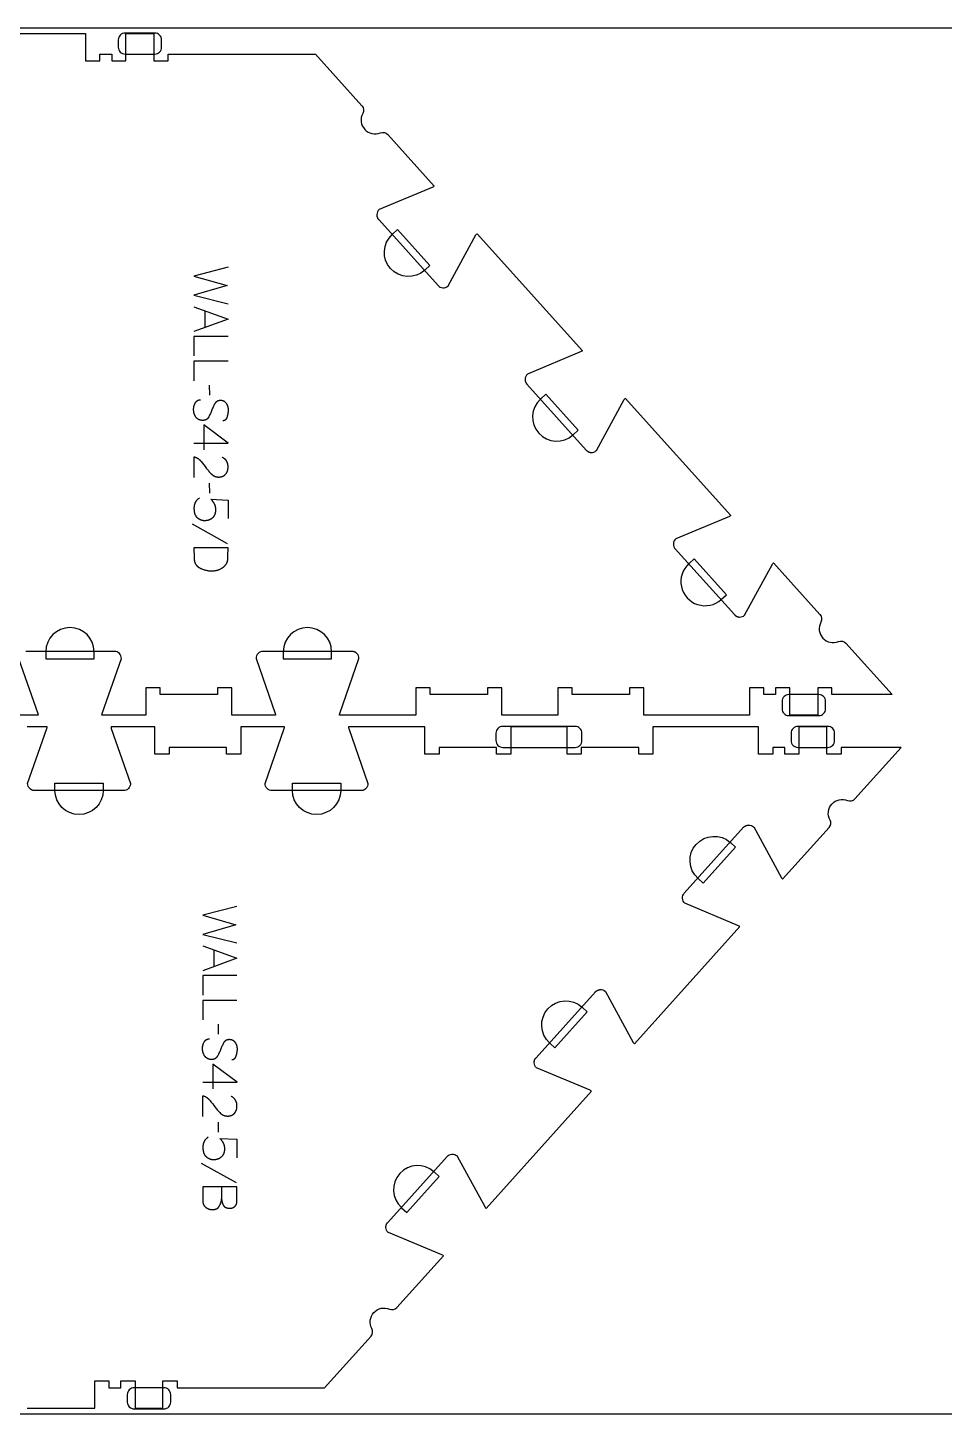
# Model space of a CAD drawing. Extents: x 0 to 4485, y 0 to 10771.
# Drawn here: x 786 to 1592, y 4349 to 5569 of the extents above; entities that cross this region are included whole.
import ezdxf

# ---------------------------------------------------------------- set-up
doc = ezdxf.new("R2010")
doc.units = 0
for name, color, linetype in [('0_SHEET_SPRUCEPLY_2440X122', 1, 'CONTINUOUS'), ('1_ANYTOOL_1MMDEEP_LABELS_S', 2, 'CONTINUOUS'), ('4_ANYTOOL_CUTTHROUGH_OUTSI', 5, 'CONTINUOUS'), ('5_ANYTOOL_HALF_MILL_9MM_IN', 3, 'CONTINUOUS')]:
    doc.layers.add(name, color=color, linetype=linetype)

msp = doc.modelspace()

# ---------------------------------------------------------------- linework, layer by layer
at = {"layer": '0_SHEET_SPRUCEPLY_2440X122'}
msp.add_lwpolyline([(2737.9, 5569.4), (2737.9, 4349.4), (297.9, 4349.4), (297.9, 5569.4)], close=True, dxfattribs=at)
at = {"layer": '1_ANYTOOL_1MMDEEP_LABELS_S', "color": 2}
for points in [[(961.7, 5358.6), (931.7, 5350.9), (960.8, 5342.5), (931.7, 5334), (961.7, 5326.5)], [(931.7, 5323.9), (961.7, 5313), (931.7, 5302)], [(941.3, 5320.4), (941.3, 5305.5)], [(961.7, 5297.7), (931.7, 5297.7), (931.7, 5280.6)], [(961.7, 5275.9), (931.7, 5275.9), (931.7, 5258.8)], [(945.6, 5246.1), (945.5, 5254.9)], [(957.1, 5223.9), (957.3, 5223.9), (957.4, 5223.9), (957.5, 5223.9), (957.6, 5223.9), (957.7, 5223.9), (957.8, 5223.9), (957.9, 5223.9), (957.9, 5223.9), (958, 5224), (958.1, 5224), (958.2, 5224), (958.3, 5224), (958.4, 5224), (958.4, 5224.1), (958.5, 5224.1), (958.6, 5224.1), (958.7, 5224.1), (958.8, 5224.2), (958.8, 5224.2), (958.9, 5224.2), (959, 5224.3), (959, 5224.3), (959.1, 5224.3), (959.2, 5224.4), (959.3, 5224.4), (959.3, 5224.5), (959.4, 5224.5), (959.5, 5224.6), (959.5, 5224.6), (959.6, 5224.6), (959.6, 5224.7), (959.7, 5224.8), (959.8, 5224.8), (959.8, 5224.9), (959.9, 5224.9), (959.9, 5225), (960, 5225), (960.1, 5225.1), (960.1, 5225.2), (960.2, 5225.2), (960.2, 5225.3), (960.3, 5225.4), (960.3, 5225.4), (960.4, 5225.5), (960.4, 5225.6), (960.5, 5225.6), (960.5, 5225.7), (960.6, 5225.8), (960.6, 5225.9), (960.6, 5226), (960.7, 5226), (960.8, 5226.2), (960.8, 5226.4), (960.9, 5226.6), (961, 5226.8), (961.1, 5227), (961.1, 5227.2), (961.3, 5228), (961.5, 5228.8), (961.7, 5229.6), (961.8, 5230.3), (961.9, 5230.7), (961.9, 5231.1), (962, 5231.5), (962, 5231.8), (962, 5232.2), (962, 5232.6), (962.1, 5232.9), (962.1, 5233.3), (962.1, 5233.5), (962.1, 5233.7), (962, 5233.8), (962, 5234), (962, 5234.2), (962, 5234.4), (962, 5234.6), (961.9, 5234.8), (961.9, 5235), (961.9, 5235.2), (961.8, 5235.3), (961.8, 5235.5), (961.8, 5235.7), (961.7, 5235.9), (961.7, 5236.1), (961.6, 5236.2), (961.5, 5236.4), (961.5, 5236.6), (961.4, 5236.8), (961.3, 5236.9), (961.3, 5237.1), (961.2, 5237.3), (961.1, 5237.4), (961, 5237.6), (960.9, 5237.8), (960.9, 5237.9), (960.8, 5238.1), (960.7, 5238.2), (960.6, 5238.4), (960.5, 5238.6), (960.4, 5238.7), (960.2, 5238.9), (960.1, 5239), (960, 5239.2), (959.9, 5239.3), (959.8, 5239.5), (959.6, 5239.6), (959.5, 5239.7), (959.4, 5239.8), (959.2, 5240), (959.1, 5240.1), (958.9, 5240.2), (958.8, 5240.3), (958.7, 5240.4), (958.5, 5240.5), (958.3, 5240.6), (958.2, 5240.7), (958, 5240.7), (957.9, 5240.8), (957.7, 5240.9), (957.5, 5241), (957.4, 5241), (957.2, 5241.1), (957, 5241.1), (956.8, 5241.2), (956.6, 5241.2), (956.4, 5241.2), (956.2, 5241.3), (956.1, 5241.3), (955.9, 5241.3), (955.7, 5241.3), (955.4, 5241.4), (955.2, 5241.4), (955, 5241.4), (954.8, 5241.4), (954.6, 5241.4), (954.4, 5241.3), (954.2, 5241.3), (954, 5241.3), (953.8, 5241.3), (953.6, 5241.2), (953.4, 5241.2), (953.2, 5241.1), (953, 5241.1), (952.9, 5241), (952.7, 5241), (952.6, 5240.9), (952.5, 5240.9), (952.4, 5240.9), (952.4, 5240.8), (952.3, 5240.8), (952.2, 5240.7), (952.1, 5240.7), (952, 5240.7), (952, 5240.6), (951.9, 5240.6), (951.8, 5240.5), (951.7, 5240.5), (951.6, 5240.4), (951.6, 5240.4), (951.5, 5240.3), (951.4, 5240.3), (951.4, 5240.2), (951.3, 5240.1), (951.2, 5240.1), (951.1, 5240), (951.1, 5240), (951, 5239.9), (950.9, 5239.8), (950.9, 5239.8), (950.8, 5239.6), (950.6, 5239.5), (950.5, 5239.4), (950.4, 5239.2), (950.3, 5239), (950.2, 5238.9), (950.1, 5238.7), (950, 5238.5), (949.6, 5237.8), (949.2, 5237.1), (948.8, 5236.3), (948.5, 5235.6), (948.1, 5234.8), (947.8, 5234), (947.5, 5233.2), (947.2, 5232.4), (946.9, 5231.5), (946.5, 5230.7), (946.2, 5229.9), (945.8, 5229.2), (945.4, 5228.4), (945.1, 5227.7), (944.7, 5227), (944.2, 5226.3), (944.1, 5226.2), (944, 5226), (943.9, 5225.8), (943.8, 5225.8), (943.8, 5225.7), (943.7, 5225.6), (943.6, 5225.6), (943.6, 5225.5), (943.5, 5225.4), (943.5, 5225.3), (943.4, 5225.3), (943.3, 5225.2), (943.2, 5225.2), (943.2, 5225.1), (943.1, 5225), (943, 5225), (943, 5224.9), (942.9, 5224.9), (942.8, 5224.8), (942.7, 5224.8), (942.7, 5224.7), (942.6, 5224.7), (942.5, 5224.6), (942.4, 5224.6), (942.3, 5224.5), (942.3, 5224.5), (942.2, 5224.5), (942.1, 5224.4), (942, 5224.4), (941.9, 5224.3), (941.8, 5224.3), (941.8, 5224.3), (941.7, 5224.2), (941.6, 5224.2), (941.5, 5224.2), (941.4, 5224.1), (941.3, 5224.1), (941.1, 5224.1), (940.9, 5224), (940.7, 5224), (940.5, 5224), (940.3, 5223.9), (940.1, 5223.9), (939.9, 5223.9), (939.7, 5223.9), (939.5, 5223.9), (939.2, 5223.9), (939, 5223.9), (938.8, 5223.9), (938.6, 5223.9), (938.3, 5224), (938.1, 5224), (937.9, 5224), (937.7, 5224.1), (937.5, 5224.1), (937.2, 5224.2), (937, 5224.2), (936.8, 5224.3), (936.6, 5224.4), (936.5, 5224.4), (936.3, 5224.5), (936.1, 5224.6), (935.9, 5224.7), (935.7, 5224.8), (935.5, 5224.9), (935.4, 5225), (935.2, 5225.1), (935, 5225.2), (934.9, 5225.3), (934.7, 5225.4), (934.6, 5225.6), (934.4, 5225.7), (934.3, 5225.8), (934.1, 5226), (934, 5226.1), (933.9, 5226.3), (933.7, 5226.4), (933.6, 5226.6), (933.5, 5226.7), (933.4, 5226.9), (933.2, 5227.1), (933, 5227.5), (932.8, 5227.8), (932.6, 5228.2), (932.4, 5228.6), (932.3, 5228.9), (932.1, 5229.3), (932.1, 5229.5), (932, 5229.7), (931.9, 5229.9), (931.9, 5230.1), (931.8, 5230.3), (931.8, 5230.5), (931.7, 5230.7), (931.7, 5230.9), (931.6, 5231.1), (931.6, 5231.3), (931.5, 5231.5), (931.5, 5231.7), (931.5, 5231.9), (931.5, 5232.1), (931.4, 5232.5), (931.4, 5232.9), (931.4, 5233.3), (931.4, 5233.7), (931.4, 5234.1), (931.4, 5234.5), (931.5, 5234.9), (931.5, 5235.3), (931.6, 5235.7), (931.6, 5236.1), (931.7, 5236.5), (931.8, 5236.8), (932, 5237.2), (932.1, 5237.6), (932.2, 5237.9), (932.4, 5238.3), (932.5, 5238.7), (932.7, 5239), (932.9, 5239.4), (933, 5239.5), (933.1, 5239.7), (933.2, 5239.8), (933.3, 5240), (933.4, 5240.1), (933.6, 5240.3), (933.7, 5240.4), (933.8, 5240.6), (933.9, 5240.7), (934.1, 5240.8), (934.2, 5240.9), (934.3, 5241), (934.4, 5241.1), (934.5, 5241.1), (934.5, 5241.2), (934.6, 5241.2), (934.7, 5241.3), (934.7, 5241.3), (934.8, 5241.4), (934.9, 5241.4), (935, 5241.5), (935, 5241.5), (935.1, 5241.5), (935.2, 5241.6), (935.3, 5241.6), (935.3, 5241.6), (935.4, 5241.7), (935.5, 5241.7), (935.6, 5241.7), (935.6, 5241.8), (935.7, 5241.8), (935.8, 5241.8), (936, 5241.9), (936.1, 5241.9), (936.3, 5242), (936.5, 5242), (936.7, 5242), (936.8, 5242.1), (937, 5242.1), (937.2, 5242.1), (937.4, 5242.1), (937.6, 5242.1)], [(931.7, 5203.9), (961.8, 5203.8), (940.4, 5219.9)], [(940.4, 5219.9), (940.4, 5198.1)], [(931.8, 5173.7), (931.8, 5192), (932.3, 5191.8), (932.5, 5191.7), (932.7, 5191.6), (932.9, 5191.6), (933.1, 5191.5), (933.4, 5191.4), (933.6, 5191.3), (933.8, 5191.2), (934, 5191.1), (934.2, 5191), (934.4, 5190.9), (934.6, 5190.7), (934.8, 5190.6), (935, 5190.5), (935.2, 5190.4), (935.4, 5190.3), (935.6, 5190.1), (935.7, 5190), (935.9, 5189.8), (936.1, 5189.7), (936.3, 5189.6), (936.5, 5189.4), (936.6, 5189.3), (936.8, 5189.1), (937, 5188.9), (937.2, 5188.8), (937.3, 5188.6), (937.5, 5188.4), (937.6, 5188.3), (938, 5187.9), (939.2, 5186.4), (940.4, 5184.9), (941.5, 5183.4), (942.6, 5181.9), (943.2, 5181.1), (943.8, 5180.4), (944.4, 5179.7), (944.9, 5179), (945.5, 5178.3), (946.1, 5177.7), (946.7, 5177.1), (947.4, 5176.5), (947.5, 5176.3), (947.7, 5176.2), (947.8, 5176.1), (948, 5175.9), (948.2, 5175.8), (948.3, 5175.7), (948.5, 5175.6), (948.7, 5175.4), (948.8, 5175.3), (949, 5175.2), (949.2, 5175.1), (949.4, 5175), (949.6, 5175), (949.8, 5174.9), (949.9, 5174.8), (950.1, 5174.7), (950.3, 5174.6), (950.5, 5174.6), (950.7, 5174.5), (950.9, 5174.5), (951.1, 5174.4), (951.3, 5174.4), (951.5, 5174.3), (951.7, 5174.3), (951.9, 5174.2), (952.2, 5174.2), (952.4, 5174.2), (952.6, 5174.2), (952.8, 5174.1), (953, 5174.1), (953.3, 5174.1), (953.5, 5174.1), (953.7, 5174.1), (954, 5174.1), (954.2, 5174.1), (954.5, 5174.2), (954.7, 5174.2), (954.9, 5174.2), (955.2, 5174.2), (955.4, 5174.3), (955.6, 5174.3), (955.8, 5174.4), (956, 5174.4), (956.2, 5174.5), (956.4, 5174.5), (956.6, 5174.6), (956.8, 5174.7), (957, 5174.8), (957.2, 5174.8), (957.4, 5174.9), (957.6, 5175), (957.8, 5175.1), (957.9, 5175.2), (958.1, 5175.3), (958.3, 5175.4), (958.4, 5175.5), (958.6, 5175.7), (958.8, 5175.8), (958.9, 5175.9), (959.1, 5176.1), (959.2, 5176.2), (959.3, 5176.3), (959.5, 5176.5), (959.6, 5176.7), (959.7, 5176.8), (959.9, 5177), (960, 5177.1), (960.1, 5177.3), (960.2, 5177.5), (960.3, 5177.6), (960.4, 5177.8), (960.5, 5178), (960.6, 5178.2), (960.7, 5178.4), (960.8, 5178.5), (960.9, 5178.7), (961, 5178.9), (961.1, 5179.1), (961.1, 5179.3), (961.2, 5179.5), (961.3, 5179.7), (961.3, 5179.9), (961.4, 5180.1), (961.4, 5180.3), (961.5, 5180.5), (961.5, 5180.8), (961.6, 5181), (961.6, 5181.2), (961.6, 5181.4), (961.6, 5181.6), (961.7, 5181.9), (961.7, 5182.1), (961.7, 5182.3), (961.7, 5182.6), (961.7, 5183), (961.7, 5183.4), (961.7, 5183.8), (961.7, 5184.1), (961.6, 5184.5), (961.6, 5184.8), (961.5, 5185.1), (961.5, 5185.5), (961.4, 5185.8), (961.3, 5186.1), (961.3, 5186.3), (961.2, 5186.4), (961.2, 5186.6), (961.1, 5186.7), (961.1, 5186.9), (961, 5187), (960.9, 5187.1), (960.9, 5187.3), (960.8, 5187.4), (960.7, 5187.6), (960.7, 5187.7), (960.6, 5187.8), (960.5, 5188), (960.4, 5188.1), (960.4, 5188.2), (960.3, 5188.4), (960.2, 5188.5), (960.1, 5188.6), (960, 5188.8), (959.9, 5188.9), (959.8, 5189), (959.7, 5189.1), (959.6, 5189.2), (959.5, 5189.4), (959.4, 5189.5), (959.3, 5189.6), (959.2, 5189.7), (959.1, 5189.8), (959, 5189.9), (958.8, 5190), (958.7, 5190.1), (958.6, 5190.2), (958.4, 5190.4), (958.1, 5190.6), (957.8, 5190.8), (957.5, 5191), (957.2, 5191.2), (956.9, 5191.4), (956.6, 5191.5)], [(945.6, 5159.9), (945.5, 5168.7)], [(936.5, 5155.7), (936.2, 5155.4), (935.9, 5155.2), (935.6, 5155), (935.4, 5154.8), (935.1, 5154.6), (934.9, 5154.3), (934.6, 5154.1), (934.4, 5153.9), (934.2, 5153.6), (934, 5153.4), (933.8, 5153.1), (933.6, 5152.8), (933.4, 5152.6), (933.2, 5152.3), (933.1, 5152), (932.9, 5151.8), (932.8, 5151.5), (932.6, 5151.2), (932.5, 5150.9), (932.4, 5150.6), (932.3, 5150.3), (932.2, 5150), (932.1, 5149.7), (932, 5149.4), (931.9, 5149.1), (931.9, 5148.7), (931.8, 5148.4), (931.8, 5148.1), (931.8, 5147.7), (931.7, 5147.4), (931.7, 5147), (931.7, 5146.7), (931.7, 5146.3), (931.7, 5145.9), (931.8, 5145.5), (931.8, 5145.1), (931.8, 5144.7), (931.9, 5144.3), (931.9, 5143.9), (932, 5143.6), (932, 5143.2), (932.1, 5142.8), (932.2, 5142.5), (932.3, 5142.1), (932.4, 5141.8), (932.5, 5141.5), (932.6, 5141.2), (932.8, 5140.8), (932.8, 5140.7), (932.9, 5140.5), (933, 5140.4), (933.1, 5140.2), (933.1, 5140.1), (933.2, 5139.9), (933.3, 5139.8), (933.4, 5139.7), (933.5, 5139.5), (933.6, 5139.4), (933.7, 5139.2), (933.9, 5139.1), (934, 5139), (934.1, 5138.8), (934.2, 5138.7), (934.4, 5138.6), (934.5, 5138.5), (934.6, 5138.3), (934.8, 5138.2), (934.9, 5138.1), (935.1, 5138), (935.2, 5137.9), (935.4, 5137.7), (935.6, 5137.6), (935.7, 5137.5), (935.9, 5137.4), (936.1, 5137.3), (936.3, 5137.2), (936.6, 5137), (937, 5136.8), (937.3, 5136.7), (937.5, 5136.6), (937.8, 5136.5), (938, 5136.4), (938.3, 5136.3), (938.5, 5136.2), (938.7, 5136.1), (939, 5136.1), (939.2, 5136), (939.5, 5136), (939.7, 5135.9), (939.9, 5135.9), (940.2, 5135.9), (940.4, 5135.9), (940.7, 5135.9), (940.9, 5135.9), (941.2, 5135.9), (941.4, 5135.9), (941.7, 5135.9), (941.9, 5135.9), (942.2, 5135.9), (942.4, 5135.9), (942.7, 5136), (942.9, 5136), (943.2, 5136), (943.4, 5136.1), (943.7, 5136.1), (943.9, 5136.2), (944.1, 5136.2), (944.4, 5136.3), (944.6, 5136.4), (944.8, 5136.5), (945.1, 5136.5), (945.3, 5136.6), (945.5, 5136.7), (945.7, 5136.8), (945.9, 5136.9), (946.1, 5137), (946.3, 5137.1), (946.5, 5137.2), (946.7, 5137.3), (946.9, 5137.4), (947.1, 5137.6), (947.3, 5137.7), (947.5, 5137.8), (947.7, 5138), (947.9, 5138.1), (948.1, 5138.3), (948.3, 5138.4), (948.4, 5138.6), (948.6, 5138.7), (948.8, 5138.9), (948.9, 5139.1), (949.1, 5139.2), (949.2, 5139.4), (949.4, 5139.6), (949.5, 5139.8), (949.6, 5140), (949.7, 5140.2), (949.9, 5140.4), (950, 5140.6), (950.1, 5140.8), (950.2, 5141), (950.3, 5141.2), (950.4, 5141.4), (950.4, 5141.6), (950.5, 5141.9), (950.6, 5142.1), (950.7, 5142.3), (950.7, 5142.6), (950.8, 5142.8), (950.8, 5143.1), (950.9, 5143.3), (950.9, 5143.6), (950.9, 5143.8), (951, 5144.1), (951, 5144.4), (951, 5144.6), (951, 5144.9), (951, 5145.2), (951, 5145.5), (951, 5145.9), (951, 5146.2), (950.9, 5146.6), (950.9, 5146.9), (950.8, 5147.2), (950.8, 5147.5), (950.7, 5147.9), (950.6, 5148.2), (950.6, 5148.5), (950.5, 5148.8), (950.4, 5149.1), (950.3, 5149.4), (950.1, 5149.7), (950, 5149.9), (949.9, 5150.2), (949.7, 5150.5), (949.6, 5150.8), (949.4, 5151), (949.2, 5151.3), (949.1, 5151.6), (948.9, 5151.8), (948.7, 5152.1), (948.5, 5152.4), (948.3, 5152.6), (948.1, 5152.9), (947.9, 5153.2), (947.6, 5153.4), (947.2, 5153.9), (946.7, 5154.5), (961.7, 5153.7), (961.7, 5137.5)], [(961.2, 5115.3), (930.5, 5132.5)], [(969.5, 4796.3), (939.5, 4788.6), (968.6, 4780.2), (939.5, 4771.7), (969.5, 4764.2)], [(939.5, 4761.6), (969.5, 4750.7), (939.5, 4739.7)], [(949.1, 4758.1), (949.1, 4743.2)], [(969.5, 4735.4), (939.5, 4735.4), (939.5, 4718.3)], [(969.5, 4713.6), (939.5, 4713.6), (939.5, 4696.5)], [(953.4, 4683.8), (953.3, 4692.6)], [(965, 4661.6), (965.1, 4661.6), (965.2, 4661.6), (965.3, 4661.6), (965.4, 4661.6), (965.5, 4661.6), (965.6, 4661.6), (965.7, 4661.6), (965.8, 4661.6), (965.9, 4661.7), (965.9, 4661.7), (966, 4661.7), (966.1, 4661.7), (966.2, 4661.7), (966.3, 4661.8), (966.3, 4661.8), (966.4, 4661.8), (966.5, 4661.8), (966.6, 4661.9), (966.7, 4661.9), (966.7, 4661.9), (966.8, 4662), (966.9, 4662), (966.9, 4662), (967, 4662.1), (967.1, 4662.1), (967.2, 4662.2), (967.2, 4662.2), (967.3, 4662.3), (967.4, 4662.3), (967.4, 4662.3), (967.5, 4662.4), (967.5, 4662.5), (967.6, 4662.5), (967.7, 4662.6), (967.7, 4662.6), (967.8, 4662.7), (967.8, 4662.7), (967.9, 4662.8), (967.9, 4662.9), (968, 4662.9), (968, 4663), (968.1, 4663.1), (968.2, 4663.1), (968.2, 4663.2), (968.2, 4663.3), (968.3, 4663.3), (968.3, 4663.4), (968.4, 4663.5), (968.4, 4663.6), (968.5, 4663.7), (968.5, 4663.7), (968.6, 4663.9), (968.7, 4664.1), (968.8, 4664.3), (968.8, 4664.5), (968.9, 4664.7), (968.9, 4664.9), (969.2, 4665.7), (969.4, 4666.5), (969.5, 4667.3), (969.7, 4668), (969.7, 4668.4), (969.8, 4668.8), (969.8, 4669.2), (969.8, 4669.5), (969.9, 4669.9), (969.9, 4670.3), (969.9, 4670.6), (969.9, 4671), (969.9, 4671.2), (969.9, 4671.4), (969.9, 4671.5), (969.9, 4671.7), (969.8, 4671.9), (969.8, 4672.1), (969.8, 4672.3), (969.8, 4672.5), (969.7, 4672.7), (969.7, 4672.9), (969.7, 4673), (969.6, 4673.2), (969.6, 4673.4), (969.5, 4673.6), (969.5, 4673.8), (969.4, 4673.9), (969.4, 4674.1), (969.3, 4674.3), (969.2, 4674.5), (969.2, 4674.6), (969.1, 4674.8), (969, 4675), (968.9, 4675.1), (968.9, 4675.3), (968.8, 4675.5), (968.7, 4675.6), (968.6, 4675.8), (968.5, 4675.9), (968.4, 4676.1), (968.3, 4676.3), (968.2, 4676.4), (968.1, 4676.6), (968, 4676.7), (967.8, 4676.9), (967.7, 4677), (967.6, 4677.2), (967.5, 4677.3), (967.3, 4677.4), (967.2, 4677.5), (967.1, 4677.7), (966.9, 4677.8), (966.8, 4677.9), (966.6, 4678), (966.5, 4678.1), (966.3, 4678.2), (966.2, 4678.3), (966, 4678.4), (965.9, 4678.4), (965.7, 4678.5), (965.5, 4678.6), (965.4, 4678.7), (965.2, 4678.7), (965, 4678.8), (964.8, 4678.8), (964.6, 4678.9), (964.5, 4678.9), (964.3, 4678.9), (964.1, 4679), (963.9, 4679), (963.7, 4679), (963.5, 4679), (963.3, 4679.1), (963.1, 4679.1), (962.9, 4679.1), (962.6, 4679.1), (962.4, 4679.1), (962.2, 4679), (962, 4679), (961.8, 4679), (961.6, 4679), (961.4, 4678.9), (961.2, 4678.9), (961.1, 4678.8), (960.9, 4678.8), (960.7, 4678.7), (960.5, 4678.7), (960.4, 4678.6), (960.4, 4678.6), (960.3, 4678.6), (960.2, 4678.5), (960.1, 4678.5), (960, 4678.4), (959.9, 4678.4), (959.9, 4678.4), (959.8, 4678.3), (959.7, 4678.3), (959.6, 4678.2), (959.6, 4678.2), (959.5, 4678.1), (959.4, 4678.1), (959.3, 4678), (959.3, 4678), (959.2, 4677.9), (959.1, 4677.8), (959, 4677.8), (959, 4677.7), (958.9, 4677.7), (958.8, 4677.6), (958.8, 4677.5), (958.7, 4677.5), (958.6, 4677.3), (958.5, 4677.2), (958.3, 4677.1), (958.2, 4676.9), (958.1, 4676.7), (958, 4676.6), (957.9, 4676.4), (957.8, 4676.2), (957.4, 4675.5), (957, 4674.8), (956.7, 4674), (956.3, 4673.3), (956, 4672.5), (955.6, 4671.7), (955.3, 4670.9), (955, 4670.1), (954.7, 4669.2), (954.4, 4668.4), (954, 4667.6), (953.7, 4666.9), (953.3, 4666.1), (952.9, 4665.4), (952.5, 4664.7), (952.1, 4664), (951.9, 4663.9), (951.8, 4663.7), (951.7, 4663.5), (951.7, 4663.5), (951.6, 4663.4), (951.5, 4663.3), (951.5, 4663.3), (951.4, 4663.2), (951.3, 4663.1), (951.3, 4663), (951.2, 4663), (951.1, 4662.9), (951.1, 4662.9), (951, 4662.8), (950.9, 4662.7), (950.9, 4662.7), (950.8, 4662.6), (950.7, 4662.6), (950.6, 4662.5), (950.6, 4662.5), (950.5, 4662.4), (950.4, 4662.4), (950.3, 4662.3), (950.3, 4662.3), (950.2, 4662.2), (950.1, 4662.2), (950, 4662.1), (949.9, 4662.1), (949.8, 4662.1), (949.8, 4662), (949.7, 4662), (949.6, 4662), (949.5, 4661.9), (949.4, 4661.9), (949.3, 4661.9), (949.2, 4661.8), (949.1, 4661.8), (948.9, 4661.8), (948.8, 4661.7), (948.6, 4661.7), (948.4, 4661.7), (948.2, 4661.6), (947.9, 4661.6), (947.7, 4661.6), (947.5, 4661.6), (947.3, 4661.6), (947.1, 4661.6), (946.8, 4661.6), (946.6, 4661.6), (946.4, 4661.6), (946.2, 4661.7), (945.9, 4661.7), (945.7, 4661.7), (945.5, 4661.8), (945.3, 4661.8), (945.1, 4661.9), (944.9, 4661.9), (944.7, 4662), (944.5, 4662.1), (944.3, 4662.1), (944.1, 4662.2), (943.9, 4662.3), (943.7, 4662.4), (943.5, 4662.5), (943.4, 4662.6), (943.2, 4662.7), (943, 4662.8), (942.9, 4662.9), (942.7, 4663), (942.5, 4663.1), (942.4, 4663.2), (942.2, 4663.4), (942.1, 4663.5), (942, 4663.7), (941.8, 4663.8), (941.7, 4664), (941.6, 4664.1), (941.4, 4664.3), (941.3, 4664.4), (941.2, 4664.6), (941.1, 4664.8), (940.8, 4665.2), (940.6, 4665.5), (940.4, 4665.9), (940.3, 4666.3), (940.1, 4666.6), (940, 4667), (939.9, 4667.2), (939.8, 4667.4), (939.8, 4667.6), (939.7, 4667.8), (939.6, 4668), (939.6, 4668.2), (939.5, 4668.4), (939.5, 4668.6), (939.4, 4668.8), (939.4, 4669), (939.4, 4669.2), (939.3, 4669.4), (939.3, 4669.6), (939.3, 4669.8), (939.2, 4670.2), (939.2, 4670.6), (939.2, 4671), (939.2, 4671.4), (939.2, 4671.8), (939.2, 4672.2), (939.3, 4672.6), (939.3, 4673), (939.4, 4673.4), (939.5, 4673.8), (939.6, 4674.2), (939.7, 4674.5), (939.8, 4674.9), (939.9, 4675.3), (940.1, 4675.6), (940.2, 4676), (940.4, 4676.4), (940.6, 4676.7), (940.7, 4677.1), (940.8, 4677.2), (940.9, 4677.4), (941.1, 4677.5), (941.2, 4677.7), (941.3, 4677.8), (941.4, 4678), (941.5, 4678.1), (941.6, 4678.3), (941.8, 4678.4), (941.9, 4678.5), (942, 4678.6), (942.1, 4678.7), (942.2, 4678.8), (942.3, 4678.8), (942.4, 4678.9), (942.4, 4678.9), (942.5, 4679), (942.6, 4679), (942.6, 4679.1), (942.7, 4679.1), (942.8, 4679.1), (942.9, 4679.2), (942.9, 4679.2), (943, 4679.3), (943.1, 4679.3), (943.2, 4679.3), (943.2, 4679.4), (943.3, 4679.4), (943.4, 4679.4), (943.5, 4679.5), (943.6, 4679.5), (943.6, 4679.5), (943.8, 4679.6), (944, 4679.6), (944.1, 4679.7), (944.3, 4679.7), (944.5, 4679.7), (944.7, 4679.8), (944.9, 4679.8), (945, 4679.8), (945.2, 4679.8), (945.4, 4679.8)], [(939.5, 4641.6), (969.6, 4641.5), (948.2, 4657.6)], [(948.2, 4657.6), (948.2, 4635.8)], [(939.6, 4611.4), (939.6, 4629.7), (940.1, 4629.5), (940.3, 4629.4), (940.5, 4629.3), (940.8, 4629.3), (941, 4629.2), (941.2, 4629.1), (941.4, 4629), (941.6, 4628.9), (941.8, 4628.8), (942, 4628.7), (942.2, 4628.6), (942.4, 4628.4), (942.6, 4628.3), (942.8, 4628.2), (943, 4628.1), (943.2, 4628), (943.4, 4627.8), (943.6, 4627.7), (943.8, 4627.5), (943.9, 4627.4), (944.1, 4627.3), (944.3, 4627.1), (944.5, 4627), (944.6, 4626.8), (944.8, 4626.6), (945, 4626.5), (945.1, 4626.3), (945.3, 4626.1), (945.5, 4626), (945.8, 4625.6), (947, 4624.1), (948.2, 4622.6), (949.3, 4621.1), (950.5, 4619.6), (951, 4618.8), (951.6, 4618.1), (952.2, 4617.4), (952.8, 4616.7), (953.4, 4616), (954, 4615.4), (954.6, 4614.8), (955.2, 4614.2), (955.3, 4614), (955.5, 4613.9), (955.7, 4613.8), (955.8, 4613.6), (956, 4613.5), (956.2, 4613.4), (956.3, 4613.3), (956.5, 4613.1), (956.7, 4613), (956.9, 4612.9), (957, 4612.8), (957.2, 4612.7), (957.4, 4612.7), (957.6, 4612.6), (957.8, 4612.5), (958, 4612.4), (958.2, 4612.3), (958.4, 4612.3), (958.5, 4612.2), (958.7, 4612.2), (958.9, 4612.1), (959.2, 4612.1), (959.4, 4612), (959.6, 4612), (959.8, 4611.9), (960, 4611.9), (960.2, 4611.9), (960.4, 4611.9), (960.6, 4611.8), (960.9, 4611.8), (961.1, 4611.8), (961.3, 4611.8), (961.6, 4611.8), (961.8, 4611.8), (962.1, 4611.8), (962.3, 4611.9), (962.5, 4611.9), (962.8, 4611.9), (963, 4611.9), (963.2, 4612), (963.4, 4612), (963.6, 4612.1), (963.9, 4612.1), (964.1, 4612.2), (964.3, 4612.2), (964.5, 4612.3), (964.7, 4612.4), (964.9, 4612.5), (965.1, 4612.5), (965.2, 4612.6), (965.4, 4612.7), (965.6, 4612.8), (965.8, 4612.9), (965.9, 4613), (966.1, 4613.1), (966.3, 4613.2), (966.4, 4613.4), (966.6, 4613.5), (966.7, 4613.6), (966.9, 4613.8), (967, 4613.9), (967.2, 4614), (967.3, 4614.2), (967.4, 4614.4), (967.6, 4614.5), (967.7, 4614.7), (967.8, 4614.8), (967.9, 4615), (968.1, 4615.2), (968.2, 4615.3), (968.3, 4615.5), (968.4, 4615.7), (968.5, 4615.9), (968.6, 4616.1), (968.6, 4616.2), (968.7, 4616.4), (968.8, 4616.6), (968.9, 4616.8), (969, 4617), (969, 4617.2), (969.1, 4617.4), (969.1, 4617.6), (969.2, 4617.8), (969.3, 4618), (969.3, 4618.2), (969.3, 4618.5), (969.4, 4618.7), (969.4, 4618.9), (969.4, 4619.1), (969.5, 4619.3), (969.5, 4619.6), (969.5, 4619.8), (969.5, 4620), (969.5, 4620.3), (969.5, 4620.7), (969.5, 4621.1), (969.5, 4621.5), (969.5, 4621.8), (969.5, 4622.2), (969.4, 4622.5), (969.4, 4622.8), (969.3, 4623.2), (969.2, 4623.5), (969.1, 4623.8), (969.1, 4624), (969, 4624.1), (969, 4624.3), (968.9, 4624.4), (968.9, 4624.6), (968.8, 4624.7), (968.8, 4624.8), (968.7, 4625), (968.6, 4625.1), (968.6, 4625.3), (968.5, 4625.4), (968.4, 4625.5), (968.3, 4625.7), (968.3, 4625.8), (968.2, 4625.9), (968.1, 4626.1), (968, 4626.2), (967.9, 4626.3), (967.8, 4626.5), (967.7, 4626.6), (967.7, 4626.7), (967.6, 4626.8), (967.5, 4626.9), (967.3, 4627.1), (967.2, 4627.2), (967.1, 4627.3), (967, 4627.4), (966.9, 4627.5), (966.8, 4627.6), (966.7, 4627.7), (966.6, 4627.8), (966.4, 4627.9), (966.2, 4628.1), (965.9, 4628.3), (965.6, 4628.5), (965.4, 4628.7), (965.1, 4628.9), (964.8, 4629.1), (964.4, 4629.2)], [(953.4, 4597.6), (953.3, 4606.4)], [(944.3, 4593.4), (944, 4593.1), (943.7, 4592.9), (943.5, 4592.7), (943.2, 4592.5), (942.9, 4592.3), (942.7, 4592), (942.4, 4591.8), (942.2, 4591.6), (942, 4591.3), (941.8, 4591.1), (941.6, 4590.8), (941.4, 4590.5), (941.2, 4590.3), (941.1, 4590), (940.9, 4589.7), (940.7, 4589.5), (940.6, 4589.2), (940.5, 4588.9), (940.3, 4588.6), (940.2, 4588.3), (940.1, 4588), (940, 4587.7), (939.9, 4587.4), (939.8, 4587.1), (939.8, 4586.8), (939.7, 4586.4), (939.7, 4586.1), (939.6, 4585.8), (939.6, 4585.4), (939.6, 4585.1), (939.5, 4584.7), (939.5, 4584.4), (939.5, 4584), (939.6, 4583.6), (939.6, 4583.2), (939.6, 4582.8), (939.6, 4582.4), (939.7, 4582), (939.7, 4581.6), (939.8, 4581.3), (939.9, 4580.9), (940, 4580.5), (940, 4580.2), (940.1, 4579.8), (940.2, 4579.5), (940.3, 4579.2), (940.5, 4578.9), (940.6, 4578.5), (940.7, 4578.4), (940.7, 4578.2), (940.8, 4578.1), (940.9, 4577.9), (941, 4577.8), (941.1, 4577.6), (941.2, 4577.5), (941.3, 4577.4), (941.4, 4577.2), (941.5, 4577.1), (941.6, 4576.9), (941.7, 4576.8), (941.8, 4576.7), (941.9, 4576.5), (942.1, 4576.4), (942.2, 4576.3), (942.3, 4576.2), (942.5, 4576), (942.6, 4575.9), (942.8, 4575.8), (942.9, 4575.7), (943.1, 4575.6), (943.2, 4575.4), (943.4, 4575.3), (943.6, 4575.2), (943.7, 4575.1), (943.9, 4575), (944.1, 4574.9), (944.5, 4574.7), (944.9, 4574.5), (945.1, 4574.4), (945.4, 4574.3), (945.6, 4574.2), (945.8, 4574.1), (946.1, 4574), (946.3, 4573.9), (946.6, 4573.8), (946.8, 4573.8), (947.1, 4573.7), (947.3, 4573.7), (947.5, 4573.6), (947.8, 4573.6), (948, 4573.6), (948.2, 4573.6), (948.5, 4573.6), (948.7, 4573.6), (949, 4573.6), (949.2, 4573.6), (949.5, 4573.6), (949.8, 4573.6), (950, 4573.6), (950.3, 4573.6), (950.5, 4573.7), (950.8, 4573.7), (951, 4573.7), (951.3, 4573.8), (951.5, 4573.8), (951.7, 4573.9), (952, 4573.9), (952.2, 4574), (952.4, 4574.1), (952.7, 4574.2), (952.9, 4574.2), (953.1, 4574.3), (953.3, 4574.4), (953.5, 4574.5), (953.8, 4574.6), (954, 4574.7), (954.2, 4574.8), (954.4, 4574.9), (954.6, 4575), (954.8, 4575.1), (955, 4575.3), (955.2, 4575.4), (955.4, 4575.5), (955.5, 4575.7), (955.7, 4575.8), (955.9, 4576), (956.1, 4576.1), (956.3, 4576.3), (956.4, 4576.4), (956.6, 4576.6), (956.8, 4576.8), (956.9, 4576.9), (957.1, 4577.1), (957.2, 4577.3), (957.3, 4577.5), (957.5, 4577.7), (957.6, 4577.9), (957.7, 4578.1), (957.8, 4578.3), (957.9, 4578.5), (958, 4578.7), (958.1, 4578.9), (958.2, 4579.1), (958.3, 4579.3), (958.4, 4579.6), (958.4, 4579.8), (958.5, 4580), (958.5, 4580.3), (958.6, 4580.5), (958.6, 4580.8), (958.7, 4581), (958.7, 4581.3), (958.8, 4581.5), (958.8, 4581.8), (958.8, 4582.1), (958.8, 4582.3), (958.8, 4582.6), (958.8, 4582.9), (958.8, 4583.2), (958.8, 4583.6), (958.8, 4583.9), (958.8, 4584.3), (958.7, 4584.6), (958.7, 4584.9), (958.6, 4585.2), (958.5, 4585.6), (958.5, 4585.9), (958.4, 4586.2), (958.3, 4586.5), (958.2, 4586.8), (958.1, 4587.1), (958, 4587.4), (957.8, 4587.6), (957.7, 4587.9), (957.5, 4588.2), (957.4, 4588.5), (957.2, 4588.7), (957.1, 4589), (956.9, 4589.3), (956.7, 4589.5), (956.5, 4589.8), (956.3, 4590.1), (956.1, 4590.3), (955.9, 4590.6), (955.7, 4590.9), (955.5, 4591.1), (955, 4591.6), (954.5, 4592.2), (969.5, 4591.4), (969.5, 4575.2)], [(969.1, 4553), (938.3, 4570.2)], [(969.5, 4549.6), (939.5, 4549.6), (939.5, 4539.9), (939.5, 4537.3), (939.5, 4537.1), (939.5, 4536.9), (939.5, 4536.7), (939.5, 4536.4), (939.5, 4536.2), (939.5, 4536), (939.5, 4535.8), (939.6, 4535.6), (939.6, 4535.4), (939.7, 4535.2), (939.7, 4535), (939.8, 4534.8), (939.8, 4534.6), (939.9, 4534.4), (940, 4534.2), (940, 4534.1), (940.1, 4533.9), (940.2, 4533.7), (940.3, 4533.5), (940.4, 4533.4), (940.5, 4533.2), (940.6, 4533), (940.7, 4532.9), (940.9, 4532.7), (941, 4532.6), (941.1, 4532.4), (941.3, 4532.3), (941.4, 4532.1), (941.6, 4532), (941.7, 4531.8), (941.9, 4531.7), (942.1, 4531.6), (942.2, 4531.4), (942.4, 4531.3), (942.6, 4531.2), (942.7, 4531.1), (942.9, 4531), (943.1, 4530.9), (943.3, 4530.8), (943.4, 4530.7), (943.6, 4530.6), (943.8, 4530.5), (944, 4530.4), (944.2, 4530.3), (944.4, 4530.2), (944.5, 4530.2), (944.7, 4530.1), (944.9, 4530), (945.1, 4530), (945.3, 4529.9), (945.5, 4529.8), (945.7, 4529.8), (945.9, 4529.7), (946.1, 4529.7), (946.3, 4529.7), (946.5, 4529.6), (946.7, 4529.6), (946.9, 4529.6), (947.1, 4529.5), (947.3, 4529.5), (947.5, 4529.5), (947.7, 4529.5), (947.9, 4529.5), (948.1, 4529.5), (948.3, 4529.5), (948.6, 4529.5), (948.8, 4529.5), (949.1, 4529.5), (949.3, 4529.6), (949.5, 4529.6), (949.7, 4529.6), (950, 4529.7), (950.2, 4529.7), (950.4, 4529.8), (950.6, 4529.8), (950.8, 4529.9), (951, 4530), (951.2, 4530.1), (951.4, 4530.1), (951.6, 4530.2), (951.7, 4530.3), (951.8, 4530.3), (951.8, 4530.4), (951.9, 4530.4), (952, 4530.5), (952.1, 4530.5), (952.2, 4530.6), (952.3, 4530.6), (952.3, 4530.7), (952.4, 4530.7), (952.5, 4530.8), (952.6, 4530.9), (952.7, 4530.9), (952.7, 4531), (952.8, 4531.1), (952.9, 4531.1), (953, 4531.2), (953, 4531.3), (953.1, 4531.3), (953.2, 4531.4), (953.2, 4531.5), (953.3, 4531.6), (953.4, 4531.7), (953.6, 4531.9), (953.7, 4532.1), (953.8, 4532.2), (953.9, 4532.4), (954.1, 4532.8), (954.3, 4533.1), (954.5, 4533.5), (954.7, 4533.9), (954.9, 4534.3), (955, 4534.7), (955.2, 4535.1), (955.3, 4535.5), (955.5, 4535.9), (955.6, 4536.4), (955.7, 4536.8), (955.8, 4537.2), (955.8, 4537.7), (955.9, 4538.1), (956, 4538.5), (956, 4539)], [(955.9, 4549.6), (956, 4539), (956, 4538.6), (956.1, 4538.2), (956.1, 4537.8), (956.2, 4537.4), (956.2, 4537.1), (956.3, 4536.7), (956.4, 4536.3), (956.5, 4536), (956.6, 4535.6), (956.7, 4535.3), (956.8, 4534.9), (957, 4534.6), (957.1, 4534.3), (957.2, 4533.9), (957.4, 4533.6), (957.6, 4533.3), (957.6, 4533.2), (957.7, 4533.1), (957.7, 4533.1), (957.7, 4533), (957.8, 4532.9), (957.8, 4532.8), (957.9, 4532.8), (957.9, 4532.7), (958, 4532.6), (958.1, 4532.6), (958.1, 4532.5), (958.2, 4532.4), (958.2, 4532.4), (958.3, 4532.3), (958.4, 4532.2), (958.4, 4532.2), (958.5, 4532.1), (958.5, 4532.1), (958.6, 4532), (958.7, 4532), (958.8, 4531.9), (958.8, 4531.9), (958.9, 4531.8), (959, 4531.8), (959, 4531.7), (959.1, 4531.7), (959.2, 4531.6), (959.3, 4531.6), (959.4, 4531.5), (959.4, 4531.5), (959.5, 4531.4), (959.6, 4531.4), (959.7, 4531.4), (959.8, 4531.3), (960, 4531.3), (960.2, 4531.2), (960.4, 4531.1), (960.5, 4531.1), (960.7, 4531), (961, 4531), (961.2, 4530.9), (961.4, 4530.9), (961.6, 4530.9), (961.8, 4530.8), (962.1, 4530.8), (962.3, 4530.8), (962.6, 4530.8), (962.8, 4530.8), (963.1, 4530.8), (963.5, 4530.8), (963.7, 4530.8), (963.9, 4530.8), (964, 4530.8), (964.2, 4530.8), (964.4, 4530.9), (964.6, 4530.9), (964.8, 4530.9), (964.9, 4530.9), (965.1, 4531), (965.3, 4531), (965.4, 4531.1), (965.6, 4531.1), (965.8, 4531.1), (965.9, 4531.2), (966.1, 4531.3), (966.2, 4531.3), (966.3, 4531.4), (966.5, 4531.4), (966.6, 4531.5), (966.8, 4531.6), (966.9, 4531.6), (967, 4531.7), (967.1, 4531.8), (967.3, 4531.9), (967.4, 4532), (967.5, 4532.1), (967.6, 4532.2), (967.7, 4532.2), (967.8, 4532.3), (967.9, 4532.5), (968, 4532.6), (968.1, 4532.7), (968.2, 4532.8), (968.3, 4532.9), (968.4, 4533), (968.5, 4533.1), (968.6, 4533.3), (968.6, 4533.4), (968.7, 4533.5), (968.8, 4533.7), (968.8, 4533.8), (968.9, 4533.9), (969, 4534.1), (969, 4534.2), (969.1, 4534.4), (969.1, 4534.5), (969.2, 4534.7), (969.2, 4534.9), (969.3, 4535), (969.3, 4535.2), (969.4, 4535.4), (969.4, 4535.5), (969.4, 4535.7), (969.4, 4535.9), (969.5, 4536.1), (969.5, 4536.3), (969.5, 4536.5), (969.5, 4536.7), (969.5, 4537.1), (969.5, 4537.5), (969.5, 4549.6)]]:
    msp.add_lwpolyline(points, dxfattribs=at)
msp.add_lwpolyline([(961.7, 5111.9), (931.7, 5111.9), (931.8, 5103.3), (931.8, 5102.9), (931.8, 5102.5), (931.9, 5102.1), (931.9, 5101.7), (931.9, 5101.3), (932, 5101), (932.1, 5100.6), (932.1, 5100.3), (932.2, 5099.9), (932.3, 5099.6), (932.4, 5099.2), (932.5, 5098.9), (932.7, 5098.6), (932.7, 5098.4), (932.8, 5098.3), (932.9, 5098.1), (932.9, 5098), (933, 5097.8), (933.1, 5097.7), (933.2, 5097.5), (933.3, 5097.4), (933.3, 5097.3), (933.4, 5097.1), (933.5, 5097), (933.6, 5096.9), (933.7, 5096.7), (933.8, 5096.6), (933.9, 5096.5), (934, 5096.3), (934.1, 5096.2), (934.2, 5096.1), (934.3, 5096), (934.4, 5095.9), (934.5, 5095.7), (934.7, 5095.6), (934.8, 5095.5), (934.9, 5095.4), (935, 5095.3), (935.1, 5095.2), (935.3, 5095.1), (935.4, 5095), (935.5, 5094.9), (935.7, 5094.8), (935.8, 5094.7), (935.9, 5094.6), (936.2, 5094.4), (936.5, 5094.2), (936.8, 5094.1), (937.4, 5093.7), (938.1, 5093.5), (938.7, 5093.2), (939.3, 5092.9), (940, 5092.7), (940.6, 5092.5), (941.3, 5092.3), (941.9, 5092.1), (942.6, 5092), (943.3, 5091.8), (943.9, 5091.7), (944.6, 5091.6), (945.3, 5091.5), (946, 5091.5), (946.7, 5091.5), (947.4, 5091.5), (948, 5091.5), (948.6, 5091.5), (949.2, 5091.5), (949.8, 5091.6), (950.3, 5091.7), (950.6, 5091.7), (950.9, 5091.8), (951.2, 5091.9), (951.5, 5091.9), (951.7, 5092), (952, 5092.1), (952.3, 5092.2), (952.6, 5092.2), (952.8, 5092.3), (953.1, 5092.4), (953.4, 5092.5), (953.6, 5092.6), (953.9, 5092.7), (954.2, 5092.8), (954.7, 5093.1), (955.2, 5093.4), (955.7, 5093.6), (956.2, 5093.9), (956.5, 5094.1), (956.8, 5094.3), (957.1, 5094.5), (957.4, 5094.7), (957.7, 5094.9), (957.9, 5095.2), (958.2, 5095.4), (958.4, 5095.6), (958.7, 5095.8), (958.9, 5096), (959.1, 5096.3), (959.3, 5096.5), (959.5, 5096.7), (959.7, 5097), (959.9, 5097.2), (960, 5097.5), (960.2, 5097.7), (960.3, 5098), (960.5, 5098.2), (960.6, 5098.5), (960.7, 5098.7), (960.8, 5099), (960.9, 5099.3), (961, 5099.5), (961.1, 5099.8), (961.2, 5100.1), (961.2, 5100.4), (961.3, 5100.7), (961.4, 5101), (961.4, 5101.2), (961.4, 5101.5), (961.4, 5101.8), (961.5, 5104.3), (961.6, 5106.8), (961.7, 5109.3)], close=True, dxfattribs=at)
at = {"layer": '4_ANYTOOL_CUTTHROUGH_OUTSI', "color": 5}
for points in [[(777.1, 5564.2), (836.4, 5564.2), (836.4, 5540.2), (848.9, 5540.2), (848.9, 5546.2), (859.4, 5546.2), (859.4, 5540.2), (871.9, 5540.2), (871.9, 5564.2), (896.4, 5564.2), (896.4, 5540.2), (908.9, 5540.2), (908.9, 5546.2), (1038.5, 5546.2), (1079.5, 5500.6), (1079.5, 5500.6, -0.317837), (1080.2, 5494, 0.317837), (1081.9, 5480, 0.317837), (1095.7, 5476.9, -0.317837), (1102.2, 5475.4), (1143.1, 5430, -0.061485), (1141.9, 5429.2), (1094.7, 5409.5), (1094.7, 5409.5), (1094.6, 5409.4), (1094.6, 5409.4, 0.198912), (1092.6, 5405.1), (1092.6, 5405), (1092.6, 5404.8), (1092.6, 5404.7), (1092.6, 5404.5), (1092.6, 5404.4), (1092.6, 5404.2), (1092.6, 5404.1), (1092.6, 5403.9), (1092.7, 5403.7), (1092.7, 5403.6), (1092.7, 5403.4), (1092.7, 5403.3), (1092.8, 5403.1), (1092.8, 5403), (1092.9, 5402.8), (1092.9, 5402.7), (1093, 5402.6), (1093, 5402.4), (1093.1, 5402.3), (1093.2, 5402.1), (1093.2, 5402), (1093.3, 5401.8), (1093.4, 5401.7), (1093.4, 5401.6), (1093.5, 5401.4), (1093.6, 5401.3), (1093.7, 5401.2), (1093.8, 5401.1), (1093.9, 5401), (1094, 5400.8), (1094.1, 5400.7), (1094.2, 5400.6), (1146.4, 5342.6, 0.414214), (1155.2, 5342.2), (1155.2, 5342.2), (1155.2, 5342.2), (1179.8, 5387.1), (1179.8, 5387.1, -0.061485), (1180.7, 5388.2), (1273.5, 5285.1, -0.061485), (1272.3, 5284.4), (1225.1, 5264.6), (1225.1, 5264.6), (1225, 5264.6), (1225, 5264.6, 0.198912), (1223, 5260.3), (1223, 5260.1), (1223, 5260), (1223, 5259.8), (1223, 5259.7), (1223, 5259.5), (1223, 5259.4), (1223, 5259.2), (1223, 5259.1), (1223.1, 5258.9), (1223.1, 5258.8), (1223.1, 5258.6), (1223.2, 5258.5), (1223.2, 5258.3), (1223.2, 5258.2), (1223.3, 5258), (1223.3, 5257.9), (1223.4, 5257.7), (1223.4, 5257.6), (1223.5, 5257.4), (1223.6, 5257.3), (1223.6, 5257.1), (1223.7, 5257), (1223.8, 5256.9), (1223.9, 5256.7), (1223.9, 5256.6), (1224, 5256.5), (1224.1, 5256.4), (1224.2, 5256.2), (1224.3, 5256.1), (1224.4, 5256), (1224.5, 5255.9), (1224.6, 5255.8), (1276.8, 5197.8), (1276.9, 5197.7), (1277, 5197.6), (1277.1, 5197.5), (1277.2, 5197.4), (1277.3, 5197.3), (1277.4, 5197.2), (1277.5, 5197.1), (1277.7, 5197), (1277.8, 5196.9), (1277.9, 5196.8), (1278.1, 5196.7), (1278.2, 5196.6), (1278.3, 5196.6), (1278.5, 5196.5), (1278.6, 5196.4), (1278.7, 5196.3), (1278.9, 5196.3), (1279, 5196.2), (1279.2, 5196.2), (1279.3, 5196.1), (1279.4, 5196.1), (1279.6, 5196), (1279.7, 5196), (1279.9, 5195.9), (1280, 5195.9), (1280.2, 5195.9), (1280.3, 5195.8), (1280.5, 5195.8), (1280.6, 5195.8), (1280.8, 5195.8), (1280.9, 5195.8), (1281.1, 5195.7, 0.198912), (1285.6, 5197.3), (1285.6, 5197.4), (1285.7, 5197.4), (1310.2, 5242.3), (1310.2, 5242.3, -0.061485), (1311.1, 5243.4), (1403.9, 5140.3, -0.061485), (1402.7, 5139.5), (1355.5, 5119.8), (1355.5, 5119.8), (1355.5, 5119.8), (1355.5, 5119.8, 0.414214), (1355, 5110.9), (1407.2, 5053), (1407.3, 5052.9), (1407.4, 5052.7), (1407.5, 5052.6), (1407.6, 5052.5), (1407.7, 5052.4), (1407.8, 5052.3), (1408, 5052.2), (1408.1, 5052.1), (1408.2, 5052.1), (1408.3, 5052), (1408.5, 5051.9), (1408.6, 5051.8), (1408.7, 5051.7), (1408.9, 5051.6), (1409, 5051.6), (1409.1, 5051.5), (1409.3, 5051.4), (1409.4, 5051.4), (1409.6, 5051.3), (1409.7, 5051.3), (1409.9, 5051.2), (1410, 5051.2), (1410.2, 5051.1), (1410.3, 5051.1), (1410.5, 5051), (1410.6, 5051), (1410.8, 5051), (1410.9, 5051), (1411.1, 5050.9), (1411.2, 5050.9), (1411.4, 5050.9), (1411.5, 5050.9, 0.198912), (1416, 5052.5), (1416, 5052.5), (1416.1, 5052.6), (1440.6, 5097.4), (1440.6, 5097.4, -0.061485), (1441.5, 5098.5), (1482.4, 5053.1, -0.317837), (1483.2, 5046.5, 0.707107), (1498.7, 5029.3, -0.317837), (1505.1, 5027.9), (1545.8, 4982.7), (1492.9, 4982.7), (1492.9, 4988.7), (1480.4, 4988.7), (1480.4, 4964.7), (1455.9, 4964.7), (1455.9, 4988.7), (1443.4, 4988.7), (1443.4, 4982.7), (1432.9, 4982.7), (1432.9, 4988.7), (1420.4, 4988.7), (1420.4, 4964.7), (1327.4, 4964.7), (1327.4, 4988.7), (1314.9, 4988.7), (1314.9, 4982.7), (1264.4, 4982.7), (1264.4, 4988.7), (1251.9, 4988.7), (1251.9, 4964.7), (1202.4, 4964.7), (1202.4, 4988.7), (1189.9, 4988.7), (1189.9, 4982.7), (1139.4, 4982.7), (1139.4, 4988.7), (1126.9, 4988.7), (1126.9, 4964.7), (1059.7, 4964.7), (1059.7, 4964.7, -0.061485), (1059.9, 4966.1), (1076.8, 5014.3), (1076.8, 5014.4), (1076.8, 5014.4), (1076.8, 5014.4, 0.198912), (1075, 5018.8), (1074.9, 5018.9), (1074.8, 5019), (1074.7, 5019.1), (1074.6, 5019.2), (1074.4, 5019.3), (1074.3, 5019.4), (1074.2, 5019.5), (1074.1, 5019.6), (1073.9, 5019.7), (1073.8, 5019.8), (1073.7, 5019.9), (1073.5, 5019.9), (1073.4, 5020), (1073.3, 5020.1), (1073.1, 5020.1), (1073, 5020.2), (1072.8, 5020.3), (1072.7, 5020.3), (1072.5, 5020.4), (1072.4, 5020.4), (1072.2, 5020.4), (1072.1, 5020.5), (1071.9, 5020.5), (1071.8, 5020.6), (1071.6, 5020.6), (1071.5, 5020.6), (1071.3, 5020.6), (1071.2, 5020.6), (1071, 5020.7), (1070.9, 5020.7), (1070.7, 5020.7), (1070.6, 5020.7), (992.6, 5020.7, 0.414214), (986.3, 5014.4), (986.3, 5014.4), (986.3, 5014.3), (1003.2, 4966.1), (1003.2, 4966.1, -0.061485), (1003.5, 4964.7), (964.9, 4964.7), (964.9, 4988.7), (952.6, 4988.7), (952.4, 4988.7), (952.4, 4982.7), (901.9, 4982.7), (901.9, 4988.7), (889.6, 4988.7), (889.4, 4988.7), (889.4, 4964.7), (850.8, 4964.7), (850.8, 4964.7, -0.061485), (851, 4966.1), (867.9, 5014.3), (867.9, 5014.4), (867.9, 5014.4), (867.9, 5014.4, 0.414214), (861.7, 5020.7), (783.7, 5020.7)], [(777.4, 5014.3), (794.3, 4966.1), (794.3, 4966.1, -0.061485), (794.6, 4964.7), (777.1, 4964.7)], [(785.4, 4904.5), (802.3, 4952.8), (802.3, 4952.8, 0.061485), (802.6, 4954.2), (785.1, 4954.2)], [(785.1, 4354.7), (844.4, 4354.7), (844.4, 4378.7), (856.7, 4378.7), (856.9, 4378.7), (856.9, 4372.7), (867.4, 4372.7), (867.4, 4378.7), (879.9, 4378.7), (879.9, 4354.7), (904.4, 4354.7), (904.4, 4378.7), (904.7, 4378.7), (916.7, 4378.7), (916.9, 4378.7), (916.9, 4378.4), (916.9, 4378.4), (916.9, 4372.7), (1046.5, 4372.7), (1087.5, 4418.2), (1087.5, 4418.2, 0.317837), (1088.2, 4424.8, -0.317837), (1089.9, 4438.9, -0.317837), (1103.7, 4442, 0.317837), (1110.2, 4443.4), (1151.1, 4488.9, 0.061485), (1149.9, 4489.6), (1102.7, 4509.4), (1102.7, 4509.4), (1102.6, 4509.4), (1102.6, 4509.4, -0.198912), (1100.6, 4513.7), (1100.6, 4513.9), (1100.6, 4514), (1100.6, 4514.2), (1100.6, 4514.3), (1100.6, 4514.5), (1100.6, 4514.6), (1100.6, 4514.8), (1100.6, 4514.9), (1100.7, 4515.1), (1100.7, 4515.2), (1100.7, 4515.4), (1100.7, 4515.5), (1100.8, 4515.7), (1100.8, 4515.8), (1100.9, 4516), (1100.9, 4516.1), (1101, 4516.3), (1101, 4516.4), (1101.1, 4516.6), (1101.2, 4516.7), (1101.2, 4516.9), (1101.3, 4517), (1101.4, 4517.1), (1101.4, 4517.3), (1101.5, 4517.4), (1101.6, 4517.5), (1101.7, 4517.6), (1101.8, 4517.8), (1101.9, 4517.9), (1102, 4518), (1102.1, 4518.1), (1102.2, 4518.2), (1154.4, 4576.2, -0.414214), (1163.2, 4576.7), (1163.2, 4576.6), (1163.2, 4576.6), (1187.8, 4531.7), (1187.8, 4531.7, 0.061485), (1188.7, 4530.6), (1281.5, 4633.7, 0.061485), (1280.3, 4634.5), (1233.1, 4654.2), (1233.1, 4654.2), (1233, 4654.3), (1233, 4654.3, -0.198912), (1231, 4658.6), (1231, 4658.7), (1231, 4658.9), (1231, 4659), (1231, 4659.2), (1231, 4659.3), (1231, 4659.5), (1231, 4659.6), (1231, 4659.8), (1231.1, 4659.9), (1231.1, 4660.1), (1231.1, 4660.2), (1231.2, 4660.4), (1231.2, 4660.5), (1231.2, 4660.7), (1231.3, 4660.8), (1231.3, 4661), (1231.4, 4661.1), (1231.4, 4661.3), (1231.5, 4661.4), (1231.6, 4661.6), (1231.6, 4661.7), (1231.7, 4661.8), (1231.8, 4662), (1231.9, 4662.1), (1231.9, 4662.2), (1232, 4662.4), (1232.1, 4662.5), (1232.2, 4662.6), (1232.3, 4662.7), (1232.4, 4662.9), (1232.5, 4663), (1232.6, 4663.1), (1284.8, 4721), (1284.9, 4721.2), (1285, 4721.3), (1285.1, 4721.4), (1285.2, 4721.5), (1285.3, 4721.6), (1285.4, 4721.7), (1285.5, 4721.8), (1285.7, 4721.9), (1285.8, 4722), (1285.9, 4722), (1286.1, 4722.1), (1286.2, 4722.2), (1286.3, 4722.3), (1286.5, 4722.4), (1286.6, 4722.4), (1286.7, 4722.5), (1286.9, 4722.6), (1287, 4722.6), (1287.2, 4722.7), (1287.3, 4722.7), (1287.4, 4722.8), (1287.6, 4722.8), (1287.7, 4722.9), (1287.9, 4722.9), (1288, 4723), (1288.2, 4723), (1288.3, 4723), (1288.5, 4723), (1288.6, 4723.1), (1288.8, 4723.1), (1288.9, 4723.1), (1289.1, 4723.1, -0.198912), (1293.6, 4721.5), (1293.6, 4721.5), (1293.7, 4721.4), (1318.2, 4676.6), (1318.2, 4676.6, 0.061485), (1319.1, 4675.5), (1411.9, 4778.5, 0.061485), (1410.7, 4779.3), (1363.5, 4799), (1363.5, 4799.1), (1363.5, 4799.1), (1363.5, 4799.1, -0.414214), (1363, 4807.9), (1415.2, 4865.9), (1415.3, 4866), (1415.4, 4866.1), (1415.5, 4866.2), (1415.6, 4866.3), (1415.7, 4866.4), (1415.8, 4866.5), (1416, 4866.6), (1416.1, 4866.7), (1416.2, 4866.8), (1416.3, 4866.9), (1416.5, 4867), (1416.6, 4867), (1416.7, 4867.1), (1416.9, 4867.2), (1417, 4867.3), (1417.1, 4867.3), (1417.3, 4867.4), (1417.4, 4867.5), (1417.6, 4867.5), (1417.7, 4867.6), (1417.9, 4867.6), (1418, 4867.7), (1418.2, 4867.7), (1418.3, 4867.8), (1418.5, 4867.8), (1418.6, 4867.8), (1418.8, 4867.9), (1418.9, 4867.9), (1419.1, 4867.9), (1419.2, 4867.9), (1419.4, 4867.9), (1419.5, 4867.9, -0.198912), (1424, 4866.3), (1424, 4866.3), (1424.1, 4866.3), (1448.6, 4821.4), (1448.6, 4821.4, 0.061485), (1449.5, 4820.3), (1490.4, 4865.7, 0.317837), (1491.2, 4872.3, -0.707107), (1506.7, 4889.5, 0.317837), (1513.1, 4891), (1553.8, 4936.2), (1500.9, 4936.2), (1500.9, 4930.2), (1488.7, 4930.2), (1488.4, 4930.2), (1488.4, 4954.2), (1463.9, 4954.2), (1463.9, 4930.2), (1451.7, 4930.2), (1451.4, 4930.2), (1451.4, 4936.2), (1440.9, 4936.2), (1440.9, 4930.2), (1440.7, 4930.2), (1428.7, 4930.2), (1428.4, 4930.2), (1428.4, 4930.4), (1428.4, 4954.2), (1335.4, 4954.2), (1335.4, 4930.2), (1335.1, 4930.2), (1323.1, 4930.2), (1322.9, 4930.2), (1322.9, 4936.2), (1272.4, 4936.2), (1272.4, 4930.2), (1272.1, 4930.2), (1260.1, 4930.2), (1259.9, 4930.2), (1259.9, 4954.2), (1210.4, 4954.2), (1210.4, 4930.2), (1210.1, 4930.2), (1198.1, 4930.2), (1197.9, 4930.2), (1197.9, 4936.2), (1147.4, 4936.2), (1147.4, 4930.2), (1147.1, 4930.2), (1135.1, 4930.2), (1134.9, 4930.2), (1134.9, 4954.2), (1067.7, 4954.2), (1067.7, 4954.2, 0.061485), (1067.9, 4952.8), (1084.8, 4904.5), (1084.8, 4904.5), (1084.8, 4904.4), (1084.8, 4904.4, -0.198912), (1083, 4900), (1082.9, 4899.9), (1082.8, 4899.8), (1082.7, 4899.7), (1082.6, 4899.6), (1082.4, 4899.5), (1082.3, 4899.4), (1082.2, 4899.3), (1082.1, 4899.2), (1081.9, 4899.1), (1081.8, 4899.1), (1081.7, 4899), (1081.5, 4898.9), (1081.4, 4898.8), (1081.3, 4898.8), (1081.1, 4898.7), (1081, 4898.6), (1080.8, 4898.6), (1080.7, 4898.5), (1080.5, 4898.5), (1080.4, 4898.4), (1080.2, 4898.4), (1080.1, 4898.4), (1079.9, 4898.3), (1079.8, 4898.3), (1079.6, 4898.3), (1079.5, 4898.2), (1079.3, 4898.2), (1079.2, 4898.2), (1079, 4898.2), (1078.9, 4898.2), (1078.7, 4898.2), (1078.6, 4898.2), (1000.6, 4898.2, -0.414214), (994.3, 4904.4), (994.3, 4904.5), (994.3, 4904.5), (1011.2, 4952.8), (1011.2, 4952.8, 0.061485), (1011.5, 4954.2), (972.9, 4954.2), (972.9, 4930.2), (960.4, 4930.2), (960.4, 4936.2), (909.9, 4936.2), (909.9, 4930.2), (897.4, 4930.2), (897.4, 4954.2), (858.8, 4954.2), (858.8, 4954.2, 0.061485), (859, 4952.8), (875.9, 4904.5), (875.9, 4904.5), (875.9, 4904.4), (875.9, 4904.4, -0.414214), (869.7, 4898.2), (791.7, 4898.2), (791.5, 4898.2), (791.4, 4898.2), (791.2, 4898.2), (791.1, 4898.2), (790.9, 4898.2), (790.8, 4898.2), (790.6, 4898.3), (790.5, 4898.3), (790.3, 4898.3), (790.2, 4898.4), (790, 4898.4), (789.9, 4898.4), (789.7, 4898.5), (789.6, 4898.5), (789.4, 4898.6), (789.3, 4898.6), (789.1, 4898.7), (789, 4898.8), (788.9, 4898.8), (788.7, 4898.9), (788.6, 4899), (788.5, 4899.1), (788.3, 4899.1), (788.2, 4899.2), (788.1, 4899.3), (787.9, 4899.4), (787.8, 4899.5), (787.7, 4899.6), (787.6, 4899.7), (787.5, 4899.8), (787.4, 4899.9), (787.3, 4900, -0.198912), (785.4, 4904.4)]]:
    msp.add_lwpolyline(points, format="xyb", dxfattribs=at)
at = {"layer": '5_ANYTOOL_HALF_MILL_9MM_IN'}
for points in [[(871.1, 5564.7, 0.414214), (865.1, 5558.7), (865.1, 5552.2, 0.414214), (871.1, 5546.2), (897.3, 5546.2, 0.414214), (903.3, 5552.2), (903.3, 5558.7, 0.414214), (897.3, 5564.7)], [(1134.7, 5356, -1), (1106.2, 5387.6), (1106.4, 5387.7), (1110.9, 5391.8), (1139.3, 5360.2), (1134.9, 5356.2), (1134.7, 5356)], [(1236.6, 5242.7, 1), (1265.1, 5211.2), (1265.3, 5211.3), (1269.7, 5215.3), (1241.3, 5246.9), (1236.8, 5242.9), (1236.6, 5242.7)], [(1367.1, 5097.9, 1), (1395.5, 5066.3), (1395.7, 5066.5), (1400.1, 5070.5), (1371.7, 5102.1), (1367.2, 5098.1), (1367.1, 5097.9)], [(843.9, 5020.4, 1), (801.4, 5020.4), (801.4, 5020.2), (801.4, 5014.2), (843.9, 5014.2), (843.9, 5020.2), (843.9, 5020.4)], [(1052.8, 5020.4, 1), (1010.3, 5020.4), (1010.3, 5020.2), (1010.3, 5014.2), (1052.8, 5014.2), (1052.8, 5020.2), (1052.8, 5020.4)], [(1455, 4982.7, 0.414214), (1449, 4976.7), (1449, 4970.2, 0.414214), (1455, 4964.2), (1481.3, 4964.2, 0.414214), (1487.3, 4970.2), (1487.3, 4976.7, 0.414214), (1481.3, 4982.7)], [(1203.3, 4954.7, 0.414214), (1197.3, 4948.7), (1197.3, 4942.2, 0.414214), (1203.3, 4936.2), (1267, 4936.2, 0.414214), (1273, 4942.2), (1273, 4948.7, 0.414214), (1267, 4954.7)], [(1463, 4954.7, 0.414214), (1457, 4948.7), (1457, 4942.2, 0.414214), (1463, 4936.2), (1489.3, 4936.2, 0.414214), (1495.3, 4942.2), (1495.3, 4948.7, 0.414214), (1489.3, 4954.7)], [(851.9, 4898.4, -1), (809.4, 4898.4), (809.4, 4898.7), (809.4, 4904.7), (851.9, 4904.7), (851.9, 4898.7), (851.9, 4898.4)], [(1060.8, 4898.4, -1), (1018.3, 4898.4), (1018.3, 4898.7), (1018.3, 4904.7), (1060.8, 4904.7), (1060.8, 4898.7), (1060.8, 4898.4)], [(1375.1, 4820.9, -1), (1403.5, 4852.5), (1403.7, 4852.4), (1408.1, 4848.3), (1379.7, 4816.8), (1375.2, 4820.8), (1375.1, 4820.9)], [(1244.6, 4676.1, -1), (1273.1, 4707.7), (1273.3, 4707.5), (1277.7, 4703.5), (1249.3, 4671.9), (1244.8, 4675.9), (1244.6, 4676.1)], [(1142.7, 4562.8, 1), (1114.2, 4531.3), (1114.4, 4531.1), (1118.9, 4527.1), (1147.3, 4558.7), (1142.9, 4562.7), (1142.7, 4562.8)], [(879.1, 4372.7, 0.414214), (873.1, 4366.7), (873.1, 4360.2, 0.414214), (879.1, 4354.2), (905.3, 4354.2, 0.414214), (911.3, 4360.2), (911.3, 4366.7, 0.414214), (905.3, 4372.7)]]:
    msp.add_lwpolyline(points, format="xyb", close=True, dxfattribs=at)

doc.saveas('drawing.dxf')
